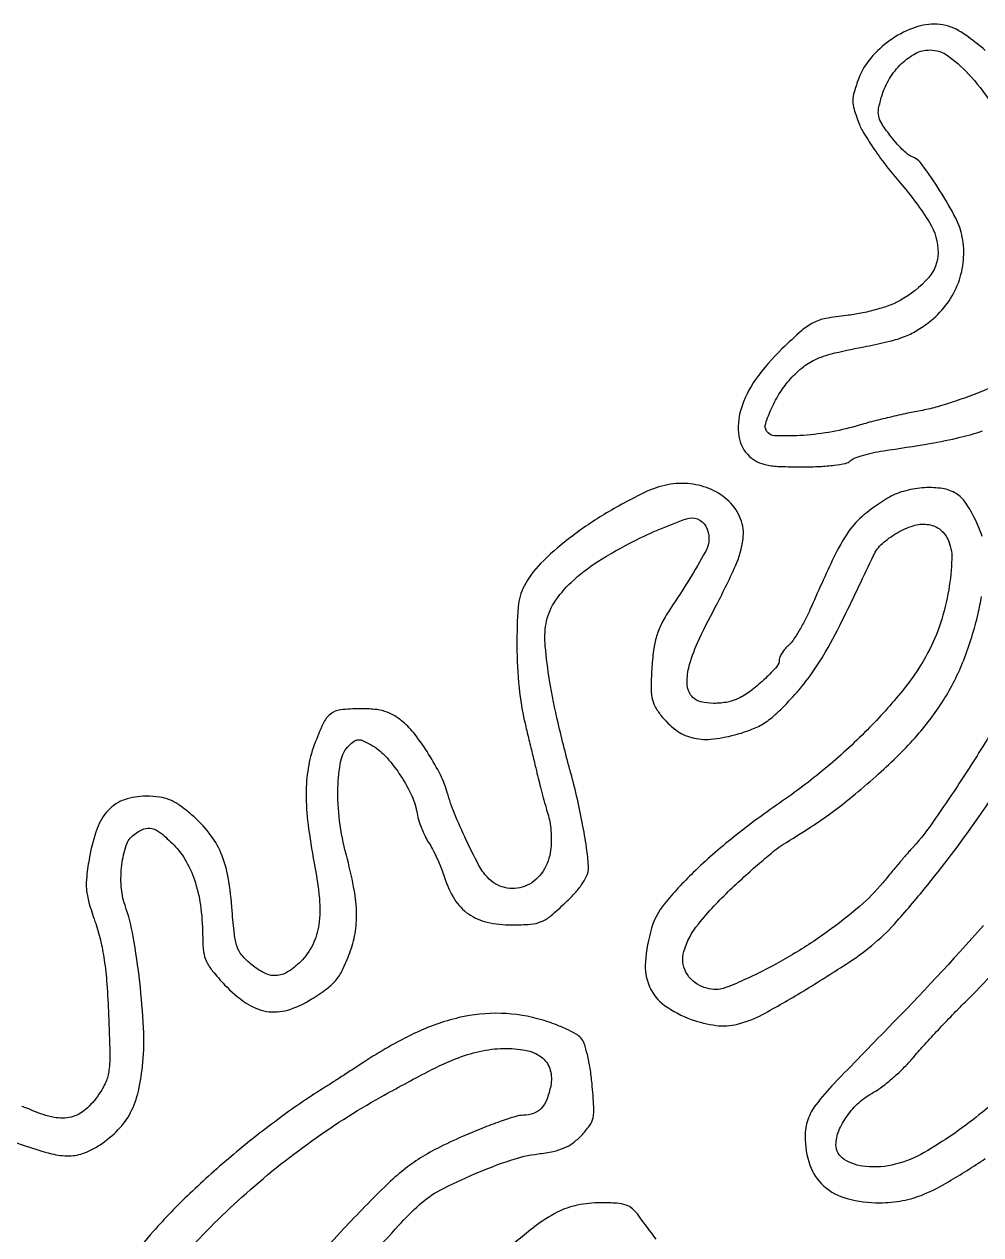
# Model space of a CAD drawing. Extents: x 0 to 2791, y 427 to 2463.
# Drawn here: x 2115.3 to 2301.1, y 1779.8 to 2015 of the extents above; entities that cross this region are included whole.
import ezdxf

# ---------------------------------------------------------------- set-up
doc = ezdxf.new("R2010")
doc.units = 0

msp = doc.modelspace()

# ---------------------------------------------------------------- linework, layer by layer
for points in [[(2301.999636, 2009.920642, 0.012279), (2298.673494, 2012.553183, 0.04255), (2296.349802, 2014.009737, 0.06223), (2294.327856, 2014.749097, 0.056626), (2292.119528, 2015, 0.09256), (2287.837733, 2014.2005, 0.06293), (2283.464047, 2011.840113, 0.062203), (2279.760834, 2008.425837, 0.084429), (2277.453256, 2004.516773, 0.017471), (2276.53332, 2001.829884, 0.073492), (2276.282191, 2000.147894, 0.074177), (2276.529525, 1998.472798, 0.018), (2277.440311, 1995.819586, 0.045566), (2278.498506, 1993.671555, 0.01371), (2280.48509, 1990.614269, 0.013617), (2282.913108, 1987.290301, 0.014385), (2285.47603, 1984.16516, -0.039873), (2291.16578, 1976.458097, -0.140381), (2292.835872, 1970.590487, -0.185638), (2290.955032, 1965.723065, -0.080086), (2285.43847, 1961.3063, -0.041267), (2283.466946, 1960.395399, -0.019725), (2280.807935, 1959.541066, -0.019074), (2277.880045, 1958.845346, -0.02212), (2275.048521, 1958.414748, 0.019455), (2271.01313, 1957.823049, 0.073364), (2268.603074, 1956.994958, 0.061276), (2266.322955, 1955.435634, 0.010916), (2262.516034, 1951.931162, 0.047397), (2257.398841, 1945.979929, 0.080519), (2254.521469, 1940.095194, 0.110291), (2254.137933, 1934.948787, 0.17049), (2256.188561, 1931.038955, 0.071742), (2257.700581, 1929.989396, 0.067129), (2259.481826, 1929.380295, 0.039861), (2262.066628, 1929.07976, 0.009018), (2266.488561, 1929, 0.01171), (2269.851938, 1929.078784, 0.019462), (2272.676881, 1929.321643, 0.018844), (2274.863762, 1929.679864, 0.147392), (2275.762256, 1930.162256, -0.104439), (2276.527057, 1930.660356, -0.018989), (2278.136374, 1931.213709, -0.019707), (2280.102626, 1931.723739, -0.016751), (2282.212256, 1932.109568, 0.004915), (2291.234068, 1933.539777, 0.016083), (2297.154212, 1934.734996, 0.024051), (2301.449133, 1935.967549, 0.038051)], [(2304.539732, 1945.075267, -0.015103), (2300.842469, 1943.469525, -0.011639), (2296.72077, 1941.935742, -0.011803), (2292.79896, 1940.682222, -0.027375), (2289.793049, 1939.975161, 0.009049), (2286.90964, 1939.4075, 0.005044), (2283.418367, 1938.617358, 0.005029), (2279.901631, 1937.746625, 0.008125), (2276.929053, 1936.927066, -0.029805), (2271.582174, 1935.699475, -0.027592), (2265.987442, 1935.076372, -0.022309), (2261.137749, 1935.022371, -0.251018), (2259.527205, 1935.955982, -0.218614), (2259.346769, 1937.414114, -0.030315), (2260.471956, 1940.332847, -0.033699), (2262.169422, 1943.470291, -0.04282), (2264.158561, 1946.092884, -0.042896), (2266.679679, 1948.444246, -0.065073), (2269.25526, 1949.970217, -0.044098), (2272.805674, 1951.134059, -0.01029), (2278.944655, 1952.430016, 0.013103), (2283.399075, 1953.396561, 0.035173), (2286.486298, 1954.386144, 0.043855), (2288.992493, 1955.653429, 0.032675), (2291.513686, 1957.457702, 0.065004), (2294.64424, 1960.787969, 0.067058), (2296.775809, 1964.777005, 0.067647), (2297.763027, 1969.155741, 0.068132), (2297.54195, 1973.62808, 0.074357), (2296.270604, 1977.293247, 0.02012), (2293.195472, 1982.632332, 0.016554), (2289.775076, 1987.676182, 0.144847), (2287.653662, 1989.302661, -0.086236), (2286.926849, 1989.736809, -0.017758), (2285.82653, 1990.753701, -0.018187), (2284.61843, 1992.042993, -0.016233), (2283.458675, 1993.465293, -0.019057), (2281.883993, 1995.701633, -0.093068), (2281.298423, 1997.127058, -0.100246), (2281.291929, 1998.616359, -0.023913), (2281.891674, 2001.032778, -0.063921), (2283.410099, 2004.444264, -0.06439), (2285.737901, 2007.352254, -0.070897), (2288.474412, 2009.329098, -0.121604), (2291.192163, 2010, -0.162589), (2294.900936, 2008.761244, -0.049475), (2299.318784, 2004.698233, -0.045795), (2303.478273, 1999.074328, -0.046551)], [(2301.400116, 1915.452813, 0.03821), (2299.872567, 1919.146856, 0.038509), (2297.954257, 1922.307767, 0.114738), (2296.062475, 1923.966564, 0.09294), (2293.310053, 1924.836264, 0.050752), (2289.757782, 1924.904771, 0.049226), (2286.097727, 1924.236834, 0.065544), (2283, 1922.891267, 0.037216), (2278.492991, 1919.707028, 0.068577), (2275.457292, 1916.41148, 0.041897), (2272.580822, 1911.430375, 0.006806), (2267.957204, 1901.250506, -0.015759), (2266.942864, 1899.119393, -0.015766), (2265.796457, 1897.056749, -0.015797), (2264.684127, 1895.322892, -0.058376), (2263.8293, 1894.345518, 0.031573), (2263.129238, 1893.626596, 0.033128), (2262.537357, 1892.836187, 0.035135), (2262.12359, 1892.089968, 0.109444), (2262, 1891.532104, -0.18123), (2261.50373, 1890.207903, -0.021612), (2259.308523, 1887.899893, -0.02663), (2256.712613, 1885.650616, -0.046568), (2254.315741, 1884.122186, -0.069099), (2251.972745, 1883.302291, -0.05184), (2249.249238, 1883.042637, -0.054299), (2246.763204, 1883.334906, -0.140891), (2245.2, 1884.2, -0.179612), (2244.130285, 1886.532684, -0.079263), (2244.418039, 1889.963901, -0.047259), (2246.104348, 1894.787562, -0.014933), (2249.5, 1901.630574, 0.017502), (2253.478148, 1909.751966, 0.072727), (2254.957279, 1914.988657, 0.125687), (2254.487883, 1918.882199, 0.109629), (2252.204582, 1922.303998, 0.086397), (2248.812446, 1924.583168, 0.077905), (2244.725331, 1925.686869, 0.073903), (2240.302105, 1925.513033, 0.066127), (2235.937187, 1924.071968, 0.023179), (2227.954274, 1919.738904, 0.029221), (2221.026842, 1914.978528, 0.032634), (2215.628714, 1910.188911, 0.074234), (2212.417579, 1905.79966, 0.102968), (2211.275013, 1901.79926, 0.019984), (2211.02557, 1894.250438, 0.022184), (2211.44504, 1886.079333, 0.035086), (2212.602166, 1879.164135, 0.000048), (2213.286332, 1876.319578, 0.000039), (2214.01734, 1873.28259, 0.00004), (2214.689349, 1870.49265, 0.000105), (2215.169928, 1868.5, 0.004198), (2215.61333, 1866.728523, 0.002803), (2216.149377, 1864.707484, 0.002822), (2216.691179, 1862.753711, 0.005538), (2217.148281, 1861.206329, -0.040214), (2217.489706, 1859.664502, -0.022038), (2217.670398, 1857.736968, -0.021836), (2217.681786, 1855.751341, -0.032371), (2217.50353, 1854.020893, -0.117448), (2215.789172, 1849.979507, -0.141709), (2212.529245, 1847.479441, -0.155635), (2208.676163, 1847.232895, -0.147932), (2205.30062, 1849.25, -0.062413), (2203.60243, 1851.660323, -0.011817), (2201.18408, 1856.475012, -0.013404), (2198.914349, 1861.626122, -0.028621), (2197.501489, 1865.737542, 0.048632), (2196.183898, 1869.124944, 0.023457), (2193.888233, 1873.180807, 0.023388), (2191.249745, 1876.966161, 0.054001), (2188.85567, 1879.467992, 0.039542), (2187.090643, 1880.729297, 0.061493), (2185.383744, 1881.488667, 0.052615), (2183.357114, 1881.879746, 0.021377), (2180.545719, 1882, 0.029366), (2176.785068, 1881.778939, 0.139087), (2174.811914, 1880.959014, 0.11856), (2173.398445, 1879.154778, 0.018791), (2171.672196, 1874.966567, 0.048449), (2170.485992, 1870.44485, 0.039735), (2170.085168, 1865.464217, 0.031948), (2170.459206, 1859.534805, 0.015633), (2171.652145, 1852.054037, -0.022749), (2172.659468, 1845.102728, -0.058938), (2172.5618, 1840.048129, -0.080422), (2171.365018, 1836.145519, -0.082019), (2169.003383, 1832.849537, -0.055624), (2166.496274, 1830.84581, -0.131758), (2164.232205, 1830.142666, -0.130891), (2161.910262, 1830.664792, -0.054558), (2159.221898, 1832.466739, -0.0474), (2157.58328, 1834.134574, -0.088604), (2156.670392, 1835.785585, -0.05477), (2156.145827, 1838.143444, -0.009403), (2155.730007, 1842.716739, 0.025141), (2154.929951, 1849.234461, 0.056759), (2153.529588, 1853.999981, 0.066927), (2151.269506, 1857.832158, 0.049124), (2147.849795, 1861.396574, 0.021136), (2145.438238, 1863.290244, 0.059184), (2143.561141, 1864.328385, 0.06579), (2141.609972, 1864.838186, 0.031054), (2139.007093, 1865, 0.081911), (2134.789059, 1864.304329, 0.124329), (2131.684237, 1862.295347, 0.101318), (2129.496537, 1858.704285, 0.041978), (2128.020792, 1853.185915, 0.01567), (2127.468241, 1849.429992, 0.049672), (2127.428991, 1846.892724, 0.048961), (2127.890815, 1844.378199, 0.014905), (2129.070669, 1840.685915, -0.026623), (2130.122334, 1837.107807, -0.02188), (2130.870058, 1833.196255, -0.017731), (2131.386133, 1828.509336, -0.008641), (2131.728604, 1822.5, -0.004265), (2131.959505, 1815.082048, -0.035928), (2131.794937, 1811.742393, -0.072507), (2131.17326, 1809.459045, -0.047916), (2129.85231, 1807.077093, -0.062718), (2127.225919, 1804.126748, -0.119446), (2124.425273, 1802.667328, -0.111867), (2121.137941, 1802.602189, -0.050859), (2117.012478, 1803.899286, 0.024986), (2114.850801, 1804.703819, 0.01848)], [(2110.85113, 1798.587876, -0.01198), (2115.740324, 1797, 0.022409), (2120.634847, 1795.522471, 0.066964), (2124.10204, 1795.123257, 0.086548), (2127.029671, 1795.691639, 0.057205), (2130.07832, 1797.273797, 0.051787), (2133.605847, 1800.223794, 0.073101), (2135.999242, 1803.541819, 0.065006), (2137.514479, 1807.704085, 0.032243), (2138.382503, 1813.265324, 0.035684), (2138.510092, 1819.967941, 0.015186), (2137.76832, 1828.919732, 0.015036), (2136.500578, 1837.717447, 0.040634), (2134.913701, 1843.819859, -0.067999), (2134.173713, 1847.473329, -0.047258), (2134.301852, 1851.687845, -0.048403), (2135.148027, 1855.444123, -0.152234), (2136.633297, 1857.522619, -0.062716), (2138.557259, 1858.631705, -0.162847), (2140.132273, 1858.749742, -0.11239), (2141.834711, 1857.880896, -0.022419), (2144.37028, 1855.563053, -0.069933), (2146.810888, 1852.324175, -0.051463), (2148.57656, 1848.185919, -0.044706), (2149.646474, 1843.193065, -0.030446), (2150, 1837.392569, 0.033593), (2150.176024, 1834.77557, 0.076853), (2150.735689, 1832.884412, 0.06252), (2151.918019, 1831.02351, 0.016539), (2154.255685, 1828.379403, 0.053369), (2158.435449, 1824.807648, 0.108707), (2162.419799, 1823.198107, 0.116051), (2166.534885, 1823.46064, 0.066165), (2171.094363, 1825.534725, 0.020932), (2174.15904, 1827.635494, 0.062622), (2175.983472, 1829.396998, 0.062596), (2177.315449, 1831.555742, 0.020902), (2178.715193, 1835, 0.048996), (2179.671085, 1838.802211, 0.048083), (2179.877314, 1842.742195, 0.037681), (2179.318267, 1847.412991, 0.015992), (2177.901729, 1853.561663, -0.0323), (2176.593858, 1860.224298, -0.038686), (2176.262131, 1866.607103, -0.042562), (2176.847438, 1871.883375, -0.14854), (2178.443284, 1874.871855, -0.042415), (2179.440303, 1875.712687, -0.149208), (2180.228019, 1875.973385, -0.114163), (2181.150681, 1875.782541, -0.020042), (2182.740235, 1874.972326, -0.078517), (2185.430547, 1872.848881, -0.037212), (2188.186353, 1869.381267, -0.037116), (2190.433578, 1865.482949, -0.068011), (2191.560493, 1862, 0.028673), (2191.92415, 1860.477343, 0.019555), (2192.502465, 1858.79375, 0.019751), (2193.190377, 1857.208721, 0.037108), (2193.887514, 1856, -0.030219), (2194.637405, 1854.740195, -0.012756), (2195.495956, 1852.967316, -0.012567), (2196.319545, 1851.021195, -0.016028), (2196.975024, 1849.186609, 0.061155), (2198.922199, 1844.977147, 0.101151), (2201.601608, 1842.141256, 0.098256), (2205.238664, 1840.533326, 0.05515), (2210.059166, 1840, 0.018168), (2213.690612, 1840.131994, 0.080409), (2215.764616, 1840.624474, 0.076945), (2217.621394, 1841.755727, 0.015815), (2220.482441, 1844.328583, 0.018878), (2222.471937, 1846.384399, 0.037257), (2223.858512, 1848.182931, 0.048253), (2224.685545, 1849.749027, 0.105279), (2224.926997, 1851.078583, 0.028176), (2224.633636, 1854.462518, 0.010295), (2223.851423, 1859.206903, 0.010046), (2222.767748, 1864.443, 0.010836), (2221.49886, 1869.5, -0.009601), (2219.030481, 1879.235517, -0.016203), (2217.384806, 1887.493472, -0.01862), (2216.537196, 1894.128143, -0.062758), (2216.692238, 1898.490913, -0.103415), (2218.255867, 1902.558794, -0.060618), (2221.606553, 1906.584375, -0.047219), (2226.743403, 1910.580865, -0.025159), (2233.751312, 1914.560913, -0.031874), (2243.951299, 1918.903213, -0.368035), (2247.713868, 1917.458766, -0.256935), (2247.694147, 1912.582536, -0.021664), (2240.880563, 1901.478136, 0.025875), (2239.264472, 1898.793893, 0.045118), (2238.253566, 1896.403037, 0.041511), (2237.637728, 1893.735338, 0.018492), (2237.252493, 1890.146124, 0.011727), (2237.077574, 1886.386191, 0.05151), (2237.254673, 1884.174253, 0.07574), (2237.841298, 1882.483772, 0.046243), (2238.99701, 1880.710609, 0.063075), (2241.86838, 1877.899659, 0.098003), (2244.974059, 1876.386399, 0.08778), (2248.672434, 1876.079073, 0.042325), (2253.36815, 1876.91805, 0.026388), (2256.68935, 1877.9972, 0.053152), (2259.137866, 1879.250632, 0.045885), (2261.484246, 1881.113544, 0.015288), (2264.564338, 1884.242836, 0.029987), (2267.976299, 1888.40269, 0.026989), (2270.997842, 1893.085498, 0.01623), (2274.579643, 1899.856019, 0.00352), (2280.299027, 1911.784182, -0.098891), (2281.985418, 1914.062456, -0.052959), (2284.823802, 1916.134716, -0.053189), (2288.003618, 1917.549157, -0.107152), (2290.721427, 1917.818467, -0.060379), (2291.981515, 1917.516326, -0.066987), (2293.085569, 1916.927832, -0.066692), (2293.998579, 1916.065805, -0.059052), (2294.696841, 1914.959347, -0.119491), (2295.502475, 1911.125742, -0.035326), (2294.891282, 1905.11533, -0.035063), (2293.283446, 1898.603317, -0.044413), (2290.865398, 1892.89884, -0.046618), (2286.320226, 1886.00456, -0.024807), (2279.531697, 1878.351961, -0.023516), (2271.384894, 1870.784708, -0.024289), (2262.647896, 1864.102134, 0.016564), (2253.079999, 1857.015507, 0.02502), (2245.291048, 1850.175015, 0.028025), (2239.646591, 1844.043673, 0.101915), (2237.191534, 1839.38398, 0.050936), (2235.99383, 1832.802083, 0.122628), (2236.805646, 1827.951351, 0.135816), (2239.713452, 1824.354349, 0.069054), (2244.904378, 1821.631499, 0.054512), (2249.752367, 1820.464205, 0.093769), (2253.885236, 1820.710919, 0.061998), (2258.724771, 1822.590518, 0.013295), (2266.551582, 1827.080978, 0.007374), (2275.550393, 1832.750581, 0.032318), (2280.582385, 1836.50947, 0.035672), (2284.853008, 1840.713192, 0.010322), (2290.825739, 1847.785069, 0.018221), (2301.067851, 1861.419787, 0.024376), (2309.272931, 1874.534016, 0.025192)], [(2303.768851, 1878.334001, -0.00878), (2297.706424, 1868.679651, -0.008035), (2291.563988, 1859.591445, -0.035452), (2287.495504, 1854.57358, 0.011456), (2286.882705, 1853.887797, 0.00121), (2285.493313, 1852.251325, 0.001495), (2283.848822, 1850.293014, 0.001199), (2282.090104, 1848.175611, -0.042367), (2277.567045, 1843.561277, -0.022668), (2271.282886, 1838.62977, -0.021619), (2264.050656, 1833.924304, -0.023053), (2256.589181, 1829.968512, -0.009024), (2252.693678, 1828.213255, -0.051089), (2250.523107, 1827.534192, -0.088312), (2248.832278, 1827.492005, -0.060443), (2246.978041, 1828.009096, -0.173769), (2243.867025, 1830.831532, -0.195983), (2243.454863, 1834.825395, -0.100812), (2246.270859, 1840.166805, -0.031252), (2252.483336, 1846.854177, -0.006109), (2255.515344, 1849.66462, -0.006708), (2258.523142, 1852.312569, -0.006303), (2261.151127, 1854.507452, -0.033317), (2262.681486, 1855.592202, 0.006711), (2268.149493, 1859.046584, 0.014125), (2272.27983, 1861.903361, 0.01461), (2276.154638, 1864.926606, 0.007719), (2280.790664, 1868.889088, 0.027965), (2288.367383, 1876.363154, 0.04411), (2293.877009, 1883.638765, 0.046726), (2297.808785, 1891.444777, 0.036713), (2300.608059, 1900.5, 0.012027), (2301.289143, 1903.819452, 0.011919)], [(2301.67868, 1839.910322, -0.012373), (2283.129415, 1819.978827, 0.002072), (2272.669814, 1809.194095, 0.028111), (2269.098113, 1805.036527, 0.080561), (2267.538738, 1802.132347, 0.083188), (2267, 1798.916681, 0.083173), (2267.938468, 1793.314017, 0.128404), (2270.644654, 1789.248878, 0.118342), (2275.181177, 1786.814792, 0.064307), (2281.490178, 1786, 0.046562), (2285.939306, 1786.415219, 0.052553), (2290.049037, 1787.646634, 0.036331), (2294.88543, 1790.09581, 0.0104), (2302, 1794.577994, 0.014316)], [(2311.501387, 1812.668655, -0.026512), (2300.772703, 1803.074709, -0.036919), (2290.164311, 1795.773359, -0.071017), (2284.531114, 1793.476192, -0.083514), (2278.791944, 1793.023189, -0.117557), (2274.591242, 1794.424175, -0.259749), (2273.003738, 1797.285184, -0.098829), (2273.543512, 1799.965794, -0.056732), (2275.156219, 1802.855264, -0.053561), (2277.521341, 1805.501148, -0.06016), (2280.310249, 1807.467746, 0.041014), (2282.004147, 1808.567831, 0.016434), (2284.136051, 1810.330339, 0.016132), (2286.320837, 1812.390112, 0.019613), (2288.224505, 1814.460961, -0.007955), (2290.261096, 1816.782777, -0.004076), (2292.884594, 1819.632372, -0.004049), (2295.63487, 1822.523926, -0.006084), (2298.084752, 1824.997287, 0.011973), (2303.660126, 1830.760276, 0.007221)], [(2177.512377, 1769.880095, -0.001777), (2188.051356, 1781.580906, -0.023917), (2192.125198, 1785.661394, -0.064382), (2196.103131, 1788.440463, -0.019358), (2202.78879, 1791.608401, -0.0199), (2209.824416, 1794.288787, -0.050172), (2215.16287, 1795.504687, 0.020959), (2218.08713, 1795.993398, 0.048361), (2220.211028, 1796.660067, 0.057725), (2221.929571, 1797.6352, 0.043872), (2223.560316, 1799.062956, 0.036198), (2225.138525, 1800.968871, 0.104832), (2225.818121, 1802.530988, 0.065332), (2225.967243, 1804.628692, 0.008291), (2225.621926, 1809.158077, 0.015814), (2225.25126, 1812.124767, 0.020718), (2224.715705, 1814.80313, 0.021012), (2224.093733, 1816.959591, 0.103554), (2223.458359, 1818.046012, 0.082339), (2222.514479, 1818.795226, 0.018084), (2220.66237, 1819.737088, 0.018352), (2218.414506, 1820.681086, 0.016723), (2216.033283, 1821.489923, 0.066442), (2207.965506, 1822.802756, 0.064879), (2199.76748, 1821.972306, 0.055602), (2191.026582, 1818.864391, 0.032022), (2181.301286, 1813.338207, -0.000616), (2178.943963, 1811.79538, -0.000715), (2176.69763, 1810.333723, -0.000635), (2174.79294, 1809.101679, -0.004279), (2173.842412, 1808.5, 0.02012), (2165.085827, 1802.560533, 0.015468), (2156.009445, 1795.411444, 0.01557), (2147.479861, 1787.789824, 0.021749), (2140.383176, 1780.42601, 0.030788), (2131.487114, 1769.007969, 0.018747)], [(2144.985466, 1774.260896, -0.028401), (2156.880485, 1786.437657, -0.027901), (2170.329116, 1797.414128, -0.029644), (2184.655817, 1806.586389, -0.007456), (2193.764158, 1811.50671, -0.027926), (2199.687511, 1814.184216, -0.043195), (2204.370389, 1815.542787, -0.049046), (2209.020236, 1816, -0.056026), (2213.17709, 1815.532754, -0.12018), (2216.045574, 1814.100541, -0.153979), (2217.506908, 1811.784844, -0.114187), (2217.598228, 1808.741141, -0.041487), (2216.834785, 1806.08941, -0.096116), (2215.748181, 1804.336422, -0.119692), (2214.255937, 1803.345882, -0.08716), (2212.286826, 1803, 0.074476), (2210.824029, 1802.7809, 0.009493), (2207.791363, 1801.788213, 0.010946), (2204.217484, 1800.45434, 0.008911), (2200.449227, 1798.874767, 0.013699), (2195.583959, 1796.571514, 0.026237), (2191.839965, 1794.417863, 0.028973), (2188.593112, 1792.038595, 0.021533), (2185.289956, 1789.062343, 0.011833), (2176.765955, 1780.283784, 0.006279), (2166.605622, 1769.031887, 0.006003)], [(2238.092556, 1778.964392, -0.014937), (2234.703315, 1783.461624, 0.055045), (2233.504592, 1784.812131, 0.101267), (2232.243889, 1785.55596, 0.068184), (2230.464753, 1785.907429, 0.014721), (2227.321349, 1786, 0.050637), (2222.76644, 1785.537523, 0.068091), (2218.859462, 1784.162744, 0.047191), (2214.509519, 1781.382951, 0.012643), (2208.163224, 1776.163983, 0.023207)], [(2154.491539, 1742.964538, 0.000011), (2157.577193, 1746.740915, 0.000016)]]:
    msp.add_lwpolyline(points, format="xyb")

doc.saveas('drawing.dxf')
